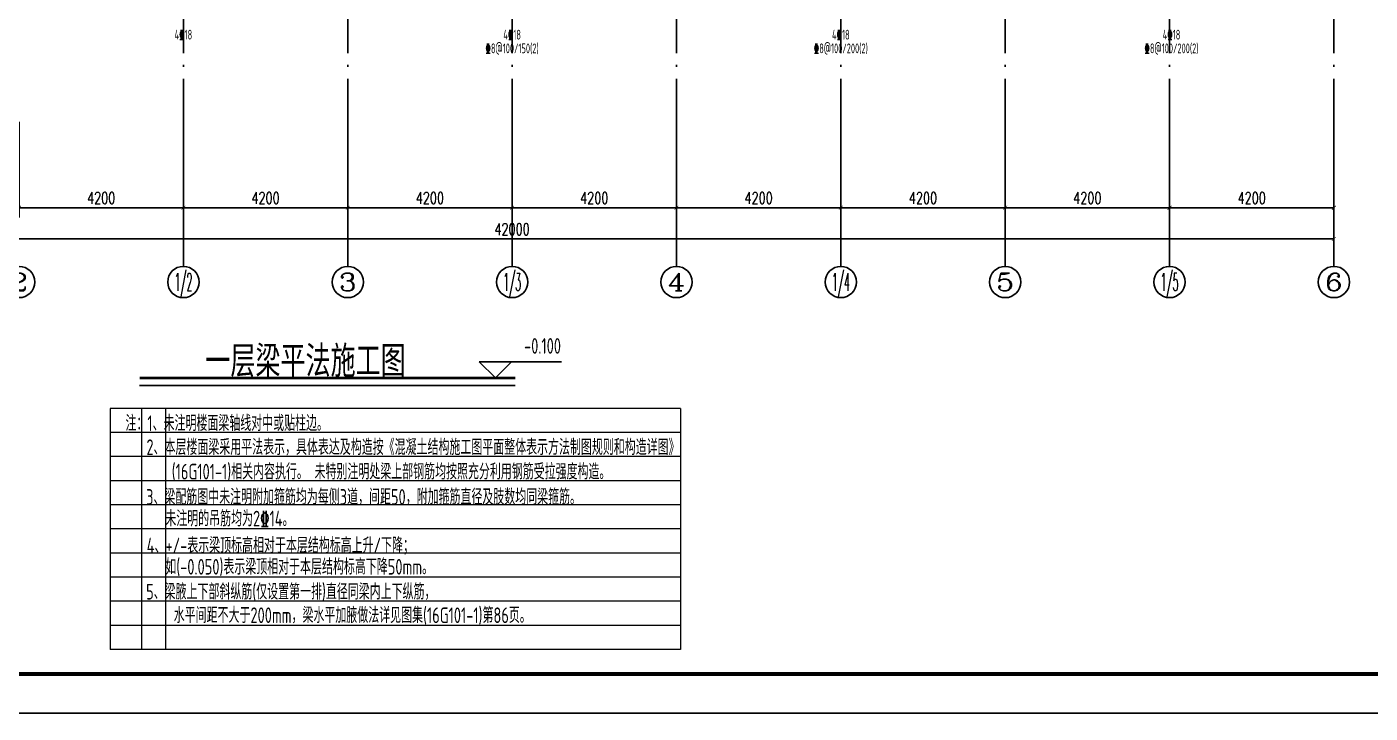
# Model space of a CAD drawing. Extents: x 169490 to 7584583, y -2399407 to 1374371.
# Drawn here: x 2868247 to 2902573, y 813191 to 830742 of the extents above; entities that cross this region are included whole.
import ezdxf
from ezdxf.enums import TextEntityAlignment as Align

# ---------------------------------------------------------------- set-up
doc = ezdxf.new("R2010")
doc.units = 0
doc.header["$LTSCALE"] = 100
doc.linetypes.add('D3轴线点划线', pattern=[18.5, 12, -3, 0.5, -3])
doc.layers.get('0').update_dxf_attribs({"linetype": 'CONTINUOUS'})
doc.layers.get('DEFPOINTS').update_dxf_attribs({"linetype": 'CONTINUOUS'})
for name, color, linetype in [('AXIS', 3, 'CONTINUOUS'), ('AXIS_TEXT', 4, 'CONTINUOUS'), ('C-AXIS(轴号)', 3, 'CONTINUOUS'), ('C-AXIS-T(字)', 7, 'CONTINUOUS'), ('C-DOTE', 8, 'D3轴线点划线'), ('dsptext_col', 2, 'CONTINUOUS'), ('S-0-TEXT', 7, 'CONTINUOUS'), ('THIN', 190, 'CONTINUOUS'), ('图框', 140, 'CONTINUOUS'), ('文字', 7, 'CONTINUOUS'), ('门编号', 6, 'CONTINUOUS')]:
    doc.layers.add(name, color=color, linetype=linetype)
doc.layers.add('S-1-TEXT', color=7, linetype='CONTINUOUS', lineweight=18)
doc.layers.add('梁原位标注', color=7, linetype='CONTINUOUS', lineweight=18)
doc.styles.add('_TCH_AXIS', font='COMPLEX', dxfattribs={"bigfont": 'GBCBIG'})
doc.styles.add('_TCH_DIM_T3', font='SIMPLEX.shx', dxfattribs={"width": 0.705882, "bigfont": 'GBCBIG.shx'})
doc.styles.add('BW_Rein', font='Tssdeng.shx', dxfattribs={"width": 0.7, "bigfont": 'hztxt.shx'})
doc.styles.add('COMPLEX', font='COMPLEX')
doc.styles.add('TSSD_Label', font='Tssdeng.shx', dxfattribs={"width": 0.7, "bigfont": 'hztxt.shx'})
doc.styles.add('TSSD_REIN', font='tssdeng.shx', dxfattribs={"width": 0.7, "bigfont": 'hztxt.shx'})
doc.dimstyles.new('_TCH_ARCH&&100', dxfattribs={"dimtxt": 297.5, "dimasz": 100, "dimexe": 250, "dimexo": 300, "dimgap": 100, "dimtad": 1, "dimdec": 0, "dimzin": 0, "dimdsep": 46, "dimtxsty": '_TCH_DIM_T3', "dimblk": 'ARCHTICK', "dimcen": 0.09, "dimclrt": 7, "dimazin": 2, "dimtfac": 1, "dimtdec": 0, "dimtix": 1, "dimtmove": 2, "dimatfit": 3, "dimfxl": 1, "dimtolj": 1, "dimtzin": 0, "dimarcsym": 0})

# ---------------------------------------------------------------- blocks, each defined once
blk = doc.blocks.new('_ARCHTICK')
at = {"const_width": 0.15}
blk.add_lwpolyline([(-0.5, -0.5), (0.5, 0.5)], dxfattribs=at)
blk = doc.blocks.new('*D2063')
at = {"layer": 'AXIS', "color": 0, "lineweight": -2, "transparency": 16777216}
for p, q in [((2859647, 828317), (2859647, 825067)), ((2901647, 828317), (2901647, 825067)), ((2859647, 825317), (2901647, 825317))]:
    blk.add_line(p, q, dxfattribs=at)
at = {"layer": 'DEFPOINTS', "color": 0, "transparency": 16777216}
for p in [(2859647, 828617), (2901647, 828617), (2901647, 825317)]:
    blk.add_point(p, dxfattribs=at)
at = {"layer": 'AXIS', "color": 0, "lineweight": -2, "transparency": 16777216, "xscale": 100, "yscale": 100, "zscale": 100, "rotation": 180}
blk.add_blockref('_ARCHTICK', (2859647, 825317), dxfattribs=at)
at = {"layer": 'AXIS', "color": 0, "lineweight": -2, "transparency": 16777216, "xscale": 100, "yscale": 100, "zscale": 100}
blk.add_blockref('_ARCHTICK', (2901647, 825317), dxfattribs=at)
at = {"layer": 'AXIS', "color": 7, "transparency": 16777216, "insert": (2880647, 825566), "char_height": 297.5, "attachment_point": 5, "style": '_TCH_DIM_T3'}
blk.add_mtext('\\A1;42000', dxfattribs=at)
blk = doc.blocks.new('*D2066')
at = {"layer": 'AXIS', "color": 0, "lineweight": -2, "transparency": 16777216}
for p, q in [((2868047, 828317), (2868047, 825867)), ((2872247, 828317), (2872247, 825867)), ((2868047, 826117), (2872247, 826117))]:
    blk.add_line(p, q, dxfattribs=at)
at = {"layer": 'DEFPOINTS', "color": 0, "transparency": 16777216}
for p in [(2868047, 828617), (2872247, 828617), (2872247, 826117)]:
    blk.add_point(p, dxfattribs=at)
at = {"layer": 'AXIS', "color": 0, "lineweight": -2, "transparency": 16777216, "xscale": 100, "yscale": 100, "zscale": 100, "rotation": 180}
blk.add_blockref('_ARCHTICK', (2868047, 826117), dxfattribs=at)
at = {"layer": 'AXIS', "color": 0, "lineweight": -2, "transparency": 16777216, "xscale": 100, "yscale": 100, "zscale": 100}
blk.add_blockref('_ARCHTICK', (2872247, 826117), dxfattribs=at)
at = {"layer": 'AXIS', "color": 7, "transparency": 16777216, "insert": (2870147, 826366), "char_height": 297.5, "attachment_point": 5, "style": '_TCH_DIM_T3'}
blk.add_mtext('\\A1;4200', dxfattribs=at)
blk = doc.blocks.new('*D2067')
at = {"layer": 'AXIS', "color": 0, "lineweight": -2, "transparency": 16777216}
for p, q in [((2872247, 828317), (2872247, 825867)), ((2876447, 828317), (2876447, 825867)), ((2872247, 826117), (2876447, 826117))]:
    blk.add_line(p, q, dxfattribs=at)
at = {"layer": 'DEFPOINTS', "color": 0, "transparency": 16777216}
for p in [(2872247, 828617), (2876447, 828617), (2876447, 826117)]:
    blk.add_point(p, dxfattribs=at)
at = {"layer": 'AXIS', "color": 0, "lineweight": -2, "transparency": 16777216, "xscale": 100, "yscale": 100, "zscale": 100, "rotation": 180}
blk.add_blockref('_ARCHTICK', (2872247, 826117), dxfattribs=at)
at = {"layer": 'AXIS', "color": 0, "lineweight": -2, "transparency": 16777216, "xscale": 100, "yscale": 100, "zscale": 100}
blk.add_blockref('_ARCHTICK', (2876447, 826117), dxfattribs=at)
at = {"layer": 'AXIS', "color": 7, "transparency": 16777216, "insert": (2874347, 826366), "char_height": 297.5, "attachment_point": 5, "style": '_TCH_DIM_T3'}
blk.add_mtext('\\A1;4200', dxfattribs=at)
blk = doc.blocks.new('*D2068')
at = {"layer": 'AXIS', "color": 0, "lineweight": -2, "transparency": 16777216}
for p, q in [((2876447, 828317), (2876447, 825867)), ((2880647, 828317), (2880647, 825867)), ((2876447, 826117), (2880647, 826117))]:
    blk.add_line(p, q, dxfattribs=at)
at = {"layer": 'DEFPOINTS', "color": 0, "transparency": 16777216}
for p in [(2876447, 828617), (2880647, 828617), (2880647, 826117)]:
    blk.add_point(p, dxfattribs=at)
at = {"layer": 'AXIS', "color": 0, "lineweight": -2, "transparency": 16777216, "xscale": 100, "yscale": 100, "zscale": 100, "rotation": 180}
blk.add_blockref('_ARCHTICK', (2876447, 826117), dxfattribs=at)
at = {"layer": 'AXIS', "color": 0, "lineweight": -2, "transparency": 16777216, "xscale": 100, "yscale": 100, "zscale": 100}
blk.add_blockref('_ARCHTICK', (2880647, 826117), dxfattribs=at)
at = {"layer": 'AXIS', "color": 7, "transparency": 16777216, "insert": (2878547, 826366), "char_height": 297.5, "attachment_point": 5, "style": '_TCH_DIM_T3'}
blk.add_mtext('\\A1;4200', dxfattribs=at)
blk = doc.blocks.new('*D2069')
at = {"layer": 'AXIS', "color": 0, "lineweight": -2, "transparency": 16777216}
for p, q in [((2880647, 828317), (2880647, 825867)), ((2884847, 828317), (2884847, 825867)), ((2880647, 826117), (2884847, 826117))]:
    blk.add_line(p, q, dxfattribs=at)
at = {"layer": 'DEFPOINTS', "color": 0, "transparency": 16777216}
for p in [(2880647, 828617), (2884847, 828617), (2884847, 826117)]:
    blk.add_point(p, dxfattribs=at)
at = {"layer": 'AXIS', "color": 0, "lineweight": -2, "transparency": 16777216, "xscale": 100, "yscale": 100, "zscale": 100, "rotation": 180}
blk.add_blockref('_ARCHTICK', (2880647, 826117), dxfattribs=at)
at = {"layer": 'AXIS', "color": 0, "lineweight": -2, "transparency": 16777216, "xscale": 100, "yscale": 100, "zscale": 100}
blk.add_blockref('_ARCHTICK', (2884847, 826117), dxfattribs=at)
at = {"layer": 'AXIS', "color": 7, "transparency": 16777216, "insert": (2882747, 826366), "char_height": 297.5, "attachment_point": 5, "style": '_TCH_DIM_T3'}
blk.add_mtext('\\A1;4200', dxfattribs=at)
blk = doc.blocks.new('*D2070')
at = {"layer": 'AXIS', "color": 0, "lineweight": -2, "transparency": 16777216}
for p, q in [((2884847, 828317), (2884847, 825867)), ((2889047, 828317), (2889047, 825867)), ((2884847, 826117), (2889047, 826117))]:
    blk.add_line(p, q, dxfattribs=at)
at = {"layer": 'DEFPOINTS', "color": 0, "transparency": 16777216}
for p in [(2884847, 828617), (2889047, 828617), (2889047, 826117)]:
    blk.add_point(p, dxfattribs=at)
at = {"layer": 'AXIS', "color": 0, "lineweight": -2, "transparency": 16777216, "xscale": 100, "yscale": 100, "zscale": 100, "rotation": 180}
blk.add_blockref('_ARCHTICK', (2884847, 826117), dxfattribs=at)
at = {"layer": 'AXIS', "color": 0, "lineweight": -2, "transparency": 16777216, "xscale": 100, "yscale": 100, "zscale": 100}
blk.add_blockref('_ARCHTICK', (2889047, 826117), dxfattribs=at)
at = {"layer": 'AXIS', "color": 7, "transparency": 16777216, "insert": (2886947, 826366), "char_height": 297.5, "attachment_point": 5, "style": '_TCH_DIM_T3'}
blk.add_mtext('\\A1;4200', dxfattribs=at)
blk = doc.blocks.new('*D2071')
at = {"layer": 'AXIS', "color": 0, "lineweight": -2, "transparency": 16777216}
for p, q in [((2889047, 828317), (2889047, 825867)), ((2893247, 828317), (2893247, 825867)), ((2889047, 826117), (2893247, 826117))]:
    blk.add_line(p, q, dxfattribs=at)
at = {"layer": 'DEFPOINTS', "color": 0, "transparency": 16777216}
for p in [(2889047, 828617), (2893247, 828617), (2893247, 826117)]:
    blk.add_point(p, dxfattribs=at)
at = {"layer": 'AXIS', "color": 0, "lineweight": -2, "transparency": 16777216, "xscale": 100, "yscale": 100, "zscale": 100, "rotation": 180}
blk.add_blockref('_ARCHTICK', (2889047, 826117), dxfattribs=at)
at = {"layer": 'AXIS', "color": 0, "lineweight": -2, "transparency": 16777216, "xscale": 100, "yscale": 100, "zscale": 100}
blk.add_blockref('_ARCHTICK', (2893247, 826117), dxfattribs=at)
at = {"layer": 'AXIS', "color": 7, "transparency": 16777216, "insert": (2891147, 826366), "char_height": 297.5, "attachment_point": 5, "style": '_TCH_DIM_T3'}
blk.add_mtext('\\A1;4200', dxfattribs=at)
blk = doc.blocks.new('*D2072')
at = {"layer": 'AXIS', "color": 0, "lineweight": -2, "transparency": 16777216}
for p, q in [((2893247, 828317), (2893247, 825867)), ((2897447, 828317), (2897447, 825867)), ((2893247, 826117), (2897447, 826117))]:
    blk.add_line(p, q, dxfattribs=at)
at = {"layer": 'DEFPOINTS', "color": 0, "transparency": 16777216}
for p in [(2893247, 828617), (2897447, 828617), (2897447, 826117)]:
    blk.add_point(p, dxfattribs=at)
at = {"layer": 'AXIS', "color": 0, "lineweight": -2, "transparency": 16777216, "xscale": 100, "yscale": 100, "zscale": 100, "rotation": 180}
blk.add_blockref('_ARCHTICK', (2893247, 826117), dxfattribs=at)
at = {"layer": 'AXIS', "color": 0, "lineweight": -2, "transparency": 16777216, "xscale": 100, "yscale": 100, "zscale": 100}
blk.add_blockref('_ARCHTICK', (2897447, 826117), dxfattribs=at)
at = {"layer": 'AXIS', "color": 7, "transparency": 16777216, "insert": (2895347, 826366), "char_height": 297.5, "attachment_point": 5, "style": '_TCH_DIM_T3'}
blk.add_mtext('\\A1;4200', dxfattribs=at)
blk = doc.blocks.new('*D2073')
at = {"layer": 'AXIS', "color": 0, "lineweight": -2, "transparency": 16777216}
for p, q in [((2897447, 828317), (2897447, 825867)), ((2901647, 828317), (2901647, 825867)), ((2897447, 826117), (2901647, 826117))]:
    blk.add_line(p, q, dxfattribs=at)
at = {"layer": 'DEFPOINTS', "color": 0, "transparency": 16777216}
for p in [(2897447, 828617), (2901647, 828617), (2901647, 826117)]:
    blk.add_point(p, dxfattribs=at)
at = {"layer": 'AXIS', "color": 0, "lineweight": -2, "transparency": 16777216, "xscale": 100, "yscale": 100, "zscale": 100, "rotation": 180}
blk.add_blockref('_ARCHTICK', (2897447, 826117), dxfattribs=at)
at = {"layer": 'AXIS', "color": 0, "lineweight": -2, "transparency": 16777216, "xscale": 100, "yscale": 100, "zscale": 100}
blk.add_blockref('_ARCHTICK', (2901647, 826117), dxfattribs=at)
at = {"layer": 'AXIS', "color": 7, "transparency": 16777216, "insert": (2899547, 826366), "char_height": 297.5, "attachment_point": 5, "style": '_TCH_DIM_T3'}
blk.add_mtext('\\A1;4200', dxfattribs=at)
blk = doc.blocks.new('_AXISO')
blk.add_circle((0, 0), 0.5)
at = {"layer": 'AXIS_TEXT', "style": 'COMPLEX', "width": 1.041667}
blk.add_attdef('A', text='', height=0.56, dxfattribs=at).set_placement((-0.25, -0.28), (0.25, -0.28), align=Align.FIT)

msp = doc.modelspace()

# ---------------------------------------------------------------- linework, layer by layer
at = {"layer": 'C-AXIS(轴号)'}
for p, q in [((2872247.5, 828616.9), (2872247.5, 824616.9)), ((2876447.5, 828616.9), (2876447.5, 824616.9)), ((2880647.5, 828616.9), (2880647.5, 824616.9)), ((2884847.5, 828616.9), (2884847.5, 824616.9)), ((2889047.5, 828616.9), (2889047.5, 824616.9)), ((2893247.5, 828616.9), (2893247.5, 824616.9)), ((2897447.5, 828616.9), (2897447.5, 824616.9)), ((2901647.5, 828616.9), (2901647.5, 824616.9))]:
    msp.add_line(p, q, dxfattribs=at)
at = {"layer": 'C-DOTE'}
for p, q in [((2872247.5, 847916.9), (2872247.5, 828616.9)), ((2876447.5, 847916.9), (2876447.5, 828616.9)), ((2880647.5, 847916.9), (2880647.5, 828616.9)), ((2884847.5, 847916.9), (2884847.5, 828616.9)), ((2889047.5, 847916.9), (2889047.5, 828616.9)), ((2893247.5, 847916.9), (2893247.5, 828616.9)), ((2897447.5, 847916.9), (2897447.5, 828616.9)), ((2901647.5, 847916.9), (2901647.5, 828616.9))]:
    msp.add_line(p, q, dxfattribs=at)
at = {"layer": 'dsptext_col', "ltscale": 10}
msp.add_lwpolyline([(2848994.3, 854191.4), (2912794.3, 854191.4), (2912794.3, 814191.4), (2848994.3, 814191.4)], close=True, dxfattribs=at)
at = {"layer": 'S-1-TEXT', "color": 8}
for p, q in [((2884950.1, 820986), (2870373.5, 820986)), ((2870373.5, 820986), (2870373.5, 814819.5)), ((2871174.4, 820986), (2871174.4, 814819.5)), ((2871791.9, 820986), (2871791.9, 814819.5)), ((2884950.1, 820986), (2884950.1, 814819.5)), ((2884950.1, 820369.3), (2870373.5, 820369.3)), ((2884950.1, 819752.7), (2870373.5, 819752.7)), ((2884950.1, 819136), (2870373.5, 819136)), ((2884950.1, 818519.4), (2870373.5, 818519.4)), ((2884950.1, 817902.7), (2870373.5, 817902.7)), ((2884950.1, 817286.1), (2870373.5, 817286.1)), ((2884950.1, 816669.5), (2870373.5, 816669.5)), ((2884950.1, 816052.8), (2870373.5, 816052.8)), ((2884950.1, 815436.2), (2870373.5, 815436.2)), ((2884950.1, 814819.5), (2870373.5, 814819.5))]:
    msp.add_line(p, q, dxfattribs=at)
at = {"layer": 'THIN'}
for p, q in [((2880222.1, 821763.1), (2879809.6, 822175.6)), ((2879809.6, 822175.6), (2881913, 822175.6)), ((2880222.1, 821763.1), (2880634.6, 822175.6))]:
    msp.add_line(p, q, dxfattribs=at)
at = {"layer": '图框'}
msp.add_lwpolyline([(2846494.3, 813191.4), (2920794.3, 813191.4), (2920794.3, 855191.4), (2846494.3, 855191.4)], close=True, dxfattribs=at)
at = {"layer": '图框', "const_width": 100}
msp.add_lwpolyline([(2848994.3, 814191.4), (2919794.3, 814191.4), (2919794.3, 854191.4), (2848994.3, 854191.4)], close=True, dxfattribs=at)
at = {"layer": '文字'}
msp.add_line((2871128.7, 821567.2), (2880725.5, 821567.2), dxfattribs=at)
at = {"layer": '文字', "const_width": 75}
msp.add_lwpolyline([(2871128.7, 821763.1), (2880725.5, 821763.1)], dxfattribs=at)

# ---------------------------------------------------------------- block references
at = {"layer": 'C-AXIS(轴号)'}
ref = msp.add_blockref('_AXISO', (2868047.5, 824216.9), dxfattribs=dict(at, xscale=800, yscale=800, zscale=800))
ref.add_attrib('A', '2', dxfattribs={"layer": 'C-AXIS-T(字)', "height": 452.5, "style": '_TCH_AXIS', "width": 1.5}).set_placement((2867821.2, 823990.6), (2868273.7, 823990.6), align=Align.FIT)
ref = msp.add_blockref('_AXISO', (2872247.5, 824216.9), dxfattribs=dict(at, xscale=800, yscale=800, zscale=800))
ref.add_attrib('A', '1/2', dxfattribs={"layer": 'C-AXIS-T(字)', "height": 452.55, "style": '_TCH_AXIS', "width": 0.411765}).set_placement((2872021.2, 823990.6), (2872473.7, 823990.6), align=Align.FIT)
ref = msp.add_blockref('_AXISO', (2876447.5, 824216.9), dxfattribs=dict(at, xscale=800, yscale=800, zscale=800))
ref.add_attrib('A', '3', dxfattribs={"layer": 'C-AXIS-T(字)', "height": 452.5, "style": '_TCH_AXIS', "width": 1.5}).set_placement((2876221.2, 823990.6), (2876673.7, 823990.6), align=Align.FIT)
ref = msp.add_blockref('_AXISO', (2880647.5, 824216.9), dxfattribs=dict(at, xscale=800, yscale=800, zscale=800))
ref.add_attrib('A', '1/3', dxfattribs={"layer": 'C-AXIS-T(字)', "height": 452.55, "style": '_TCH_AXIS', "width": 0.411765}).set_placement((2880421.2, 823990.6), (2880873.7, 823990.6), align=Align.FIT)
ref = msp.add_blockref('_AXISO', (2884847.5, 824216.9), dxfattribs=dict(at, xscale=800, yscale=800, zscale=800))
ref.add_attrib('A', '4', dxfattribs={"layer": 'C-AXIS-T(字)', "height": 452.5, "style": '_TCH_AXIS', "width": 1.3125}).set_placement((2884621.2, 823990.6), (2885073.7, 823990.6), align=Align.FIT)
ref = msp.add_blockref('_AXISO', (2889047.5, 824216.9), dxfattribs=dict(at, xscale=800, yscale=800, zscale=800))
ref.add_attrib('A', '1/4', dxfattribs={"layer": 'C-AXIS-T(字)', "height": 452.55, "style": '_TCH_AXIS', "width": 0.396226}).set_placement((2888821.2, 823990.6), (2889273.7, 823990.6), align=Align.FIT)
ref = msp.add_blockref('_AXISO', (2893247.5, 824216.9), dxfattribs=dict(at, xscale=800, yscale=800, zscale=800))
ref.add_attrib('A', '5', dxfattribs={"layer": 'C-AXIS-T(字)', "height": 452.5, "style": '_TCH_AXIS', "width": 1.5}).set_placement((2893021.2, 823990.6), (2893473.7, 823990.6), align=Align.FIT)
ref = msp.add_blockref('_AXISO', (2897447.5, 824216.9), dxfattribs=dict(at, xscale=800, yscale=800, zscale=800))
ref.add_attrib('A', '1/5', dxfattribs={"layer": 'C-AXIS-T(字)', "height": 452.55, "style": '_TCH_AXIS', "width": 0.411765}).set_placement((2897221.2, 823990.6), (2897673.7, 823990.6), align=Align.FIT)
ref = msp.add_blockref('_AXISO', (2901647.5, 824216.9), dxfattribs=dict(at, xscale=800, yscale=800, zscale=800))
ref.add_attrib('A', '6', dxfattribs={"layer": 'C-AXIS-T(字)', "height": 452.5, "style": '_TCH_AXIS', "width": 1.5}).set_placement((2901421.2, 823990.6), (2901873.7, 823990.6), align=Align.FIT)

# ---------------------------------------------------------------- texts
at = {"layer": 'S-0-TEXT', "style": 'TSSD_REIN', "width": 0.7}
for s, p in [(' 注：1、未注明楼面梁轴线对中或贴柱边。', (2870598, 820406, -2339.2)), ('2、本层楼面梁采用平法表示，具体表达及构造按《混凝土结构施工图平面整体表示方法制图规则和构造详图》', (2871302.7, 819793.2, 27253.5)), (' (16G101-1)相关内容执行。 未特别注明处梁上部钢筋均按照充分利用钢筋受拉强度构造。', (2871779.7, 819167.5, 28423.1)), ('3、梁配筋图中未注明附加箍筋均为每侧3道，间距50，附加箍筋直径及肢数均同梁箍筋。', (2871294.2, 818521.3, 28423.1)), ('未注明的吊筋均为2%%13214。', (2871785.9, 817967.4)), ('4、+/-表示梁顶标高相对于本层结构标高上升/下降；', (2871310.3, 817279.3, 28423.1)), ('如(-0.050)表示梁顶相对于本层结构标高下降50mm。', (2871785.9, 816734.1)), ('5、梁腋上下部斜纵筋(仅设置第一排)直径同梁内上下纵筋，', (2871294.4, 816097.3, 28423.1)), ('  水平间距不大于200mm，梁水平加腋做法详见图集(16G101-1)第86页。', (2871660.5, 815495.2))]:
    msp.add_text(s, height=400, rotation=359.99983, dxfattribs=at).set_placement(p)
at = {"layer": 'THIN', "style": 'TSSD_Label', "width": 0.7}
msp.add_text('-0.100', height=400, dxfattribs=at).set_placement((2881896.3, 822262.8), align=Align.BOTTOM_RIGHT)
at = {"layer": '梁原位标注', "style": 'BW_Rein', "width": 0.65}
for s, p in [('4%%13218', (2872247.5, 830416.9)), ('%%1328@100/150(2)', (2880647.5, 830066.9)), ('4%%13218', (2880647.5, 830416.9)), ('%%1328@100/200(2)', (2889047.5, 830066.9)), ('4%%13218', (2889047.5, 830416.9)), ('%%1328@100/200(2)', (2897497.5, 830066.9)), ('4%%13218', (2897497.5, 830416.9))]:
    msp.add_text(s, height=250, dxfattribs=at).set_placement(p, align=Align.CENTER)
at = {"layer": '门编号', "color": 7, "style": 'TSSD_REIN', "width": 0.8}
msp.add_text('一层梁平法施工图', height=800, dxfattribs=at).set_placement((2875368.7, 822225.9), align=Align.MIDDLE)

# ---------------------------------------------------------------- dimensions: what is measured, and where the dimension line sits
at = {"layer": 'AXIS'}
for p1, p2, distance, picture, middle in [((2859647.5, 828616.9), (2901647.5, 828616.9), -3300, '*D2063', (2880647.5, 825565.7)), ((2868047.5, 828616.9), (2872247.5, 828616.9), -2500, '*D2066', (2870147.5, 826365.7)), ((2872247.5, 828616.9), (2876447.5, 828616.9), -2500, '*D2067', (2874347.5, 826365.7)), ((2876447.5, 828616.9), (2880647.5, 828616.9), -2500, '*D2068', (2878547.5, 826365.7)), ((2880647.5, 828616.9), (2884847.5, 828616.9), -2500, '*D2069', (2882747.5, 826365.7)), ((2884847.5, 828616.9), (2889047.5, 828616.9), -2500, '*D2070', (2886947.5, 826365.7)), ((2889047.5, 828616.9), (2893247.5, 828616.9), -2500, '*D2071', (2891147.5, 826365.7)), ((2893247.5, 828616.9), (2897447.5, 828616.9), -2500, '*D2072', (2895347.5, 826365.7)), ((2897447.5, 828616.9), (2901647.5, 828616.9), -2500, '*D2073', (2899547.5, 826365.7))]:
    dim = msp.add_aligned_dim(p1=p1, p2=p2, distance=distance, dimstyle='_TCH_ARCH&&100', dxfattribs=at)
    dim.commit()
    dim.dimension.update_dxf_attribs({"geometry": picture, "text_midpoint": middle})

doc.saveas('drawing.dxf')
